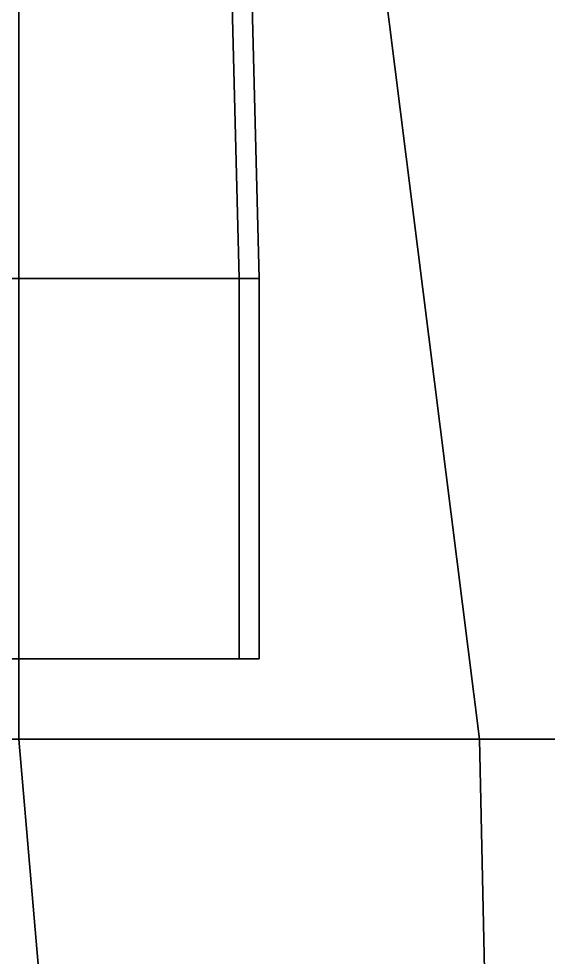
# Model space of a CAD drawing. Header units: millimetres. Extents: x -3.2 to 17.4, y -17.6 to 52.8.
# Drawn here: x 0.84 to 1.368, y 6.882 to 7.819 of the extents above; entities that cross this region are included whole.
import ezdxf

# ---------------------------------------------------------------- set-up
doc = ezdxf.new("R2010")
doc.units = ezdxf.units.MM
doc.layers.add('turret', color=2, linetype='Continuous')

msp = doc.modelspace()

# ---------------------------------------------------------------- linework, layer by layer
for points in [[(-3.09, 7.1, 2.67), (3.09, 7.1, 2.67), (3, 8.53, 2.75), (-3, 8.53, 2.75)], [(0.84, 7.1, -0.76), (0.54, 7.1, -0.94), (0.54, 8.53, -0.83), (0.84, 8.53, -0.59)], [(1.3, 7.1, -0.27), (0.84, 7.1, -0.76), (0.84, 8.53, -0.59), (1.12, 8.53, -0.27)], [(1.87, 7.1, 0.48), (1.3, 7.1, -0.27), (1.12, 8.53, -0.27), (1.84, 8.53, 0.75)], [(-3.13, 5.7, 2.62), (3.13, 5.7, 2.62), (3.09, 7.1, 2.67), (-3.09, 7.1, 2.67)], [(0.96, 5.7, -0.76), (0.67, 5.7, -0.94), (0.54, 7.1, -0.94), (0.84, 7.1, -0.76)], [(1.33, 5.7, -0.43), (0.96, 5.7, -0.76), (0.84, 7.1, -0.76), (1.3, 7.1, -0.27)], [(1.97, 5.7, 0.31), (1.33, 5.7, -0.43), (1.3, 7.1, -0.27), (1.87, 7.1, 0.48)]]:
    msp.add_3dface(points)
at = {"layer": 'turret'}
for points in [[(0.12, 7.95, 3.3), (0.12, 7.56, 3.3), (1.06, 7.56, 3.3), (1.05, 7.95, 3.3)], [(1.05, 7.95, 3.3), (1.06, 7.56, 3.3), (1.06, 7.56, 4.78), (1.05, 7.95, 4.78)], [(1.05, 7.95, 4.78), (1.06, 7.56, 4.78), (1.08, 7.56, 4.78), (1.07, 7.95, 4.78)], [(1.08, 7.56, 4.78), (1.08, 7.56, 3.27), (1.07, 7.95, 3.27), (1.07, 7.95, 4.78)], [(0.12, 7.56, 3.3), (0.12, 7.18, 3.3), (1.06, 7.18, 3.3), (1.06, 7.56, 3.3)], [(1.06, 7.56, 3.3), (1.06, 7.18, 3.3), (1.06, 7.18, 4.78), (1.06, 7.56, 4.78)], [(1.06, 7.56, 4.78), (1.06, 7.18, 4.78), (1.08, 7.18, 4.78), (1.08, 7.56, 4.78)], [(1.08, 7.18, 4.78), (1.08, 7.18, 3.27), (1.08, 7.56, 3.27), (1.08, 7.56, 4.78)], [(0.12, 7.18, 3.3), (0.12, 7.18, 3.27), (1.08, 7.18, 3.27), (1.06, 7.18, 3.3)], [(1.06, 7.18, 4.78), (1.06, 7.18, 3.3), (1.08, 7.18, 3.27), (1.08, 7.18, 4.78)]]:
    msp.add_3dface(points, dxfattribs=at)

doc.saveas('drawing.dxf')
